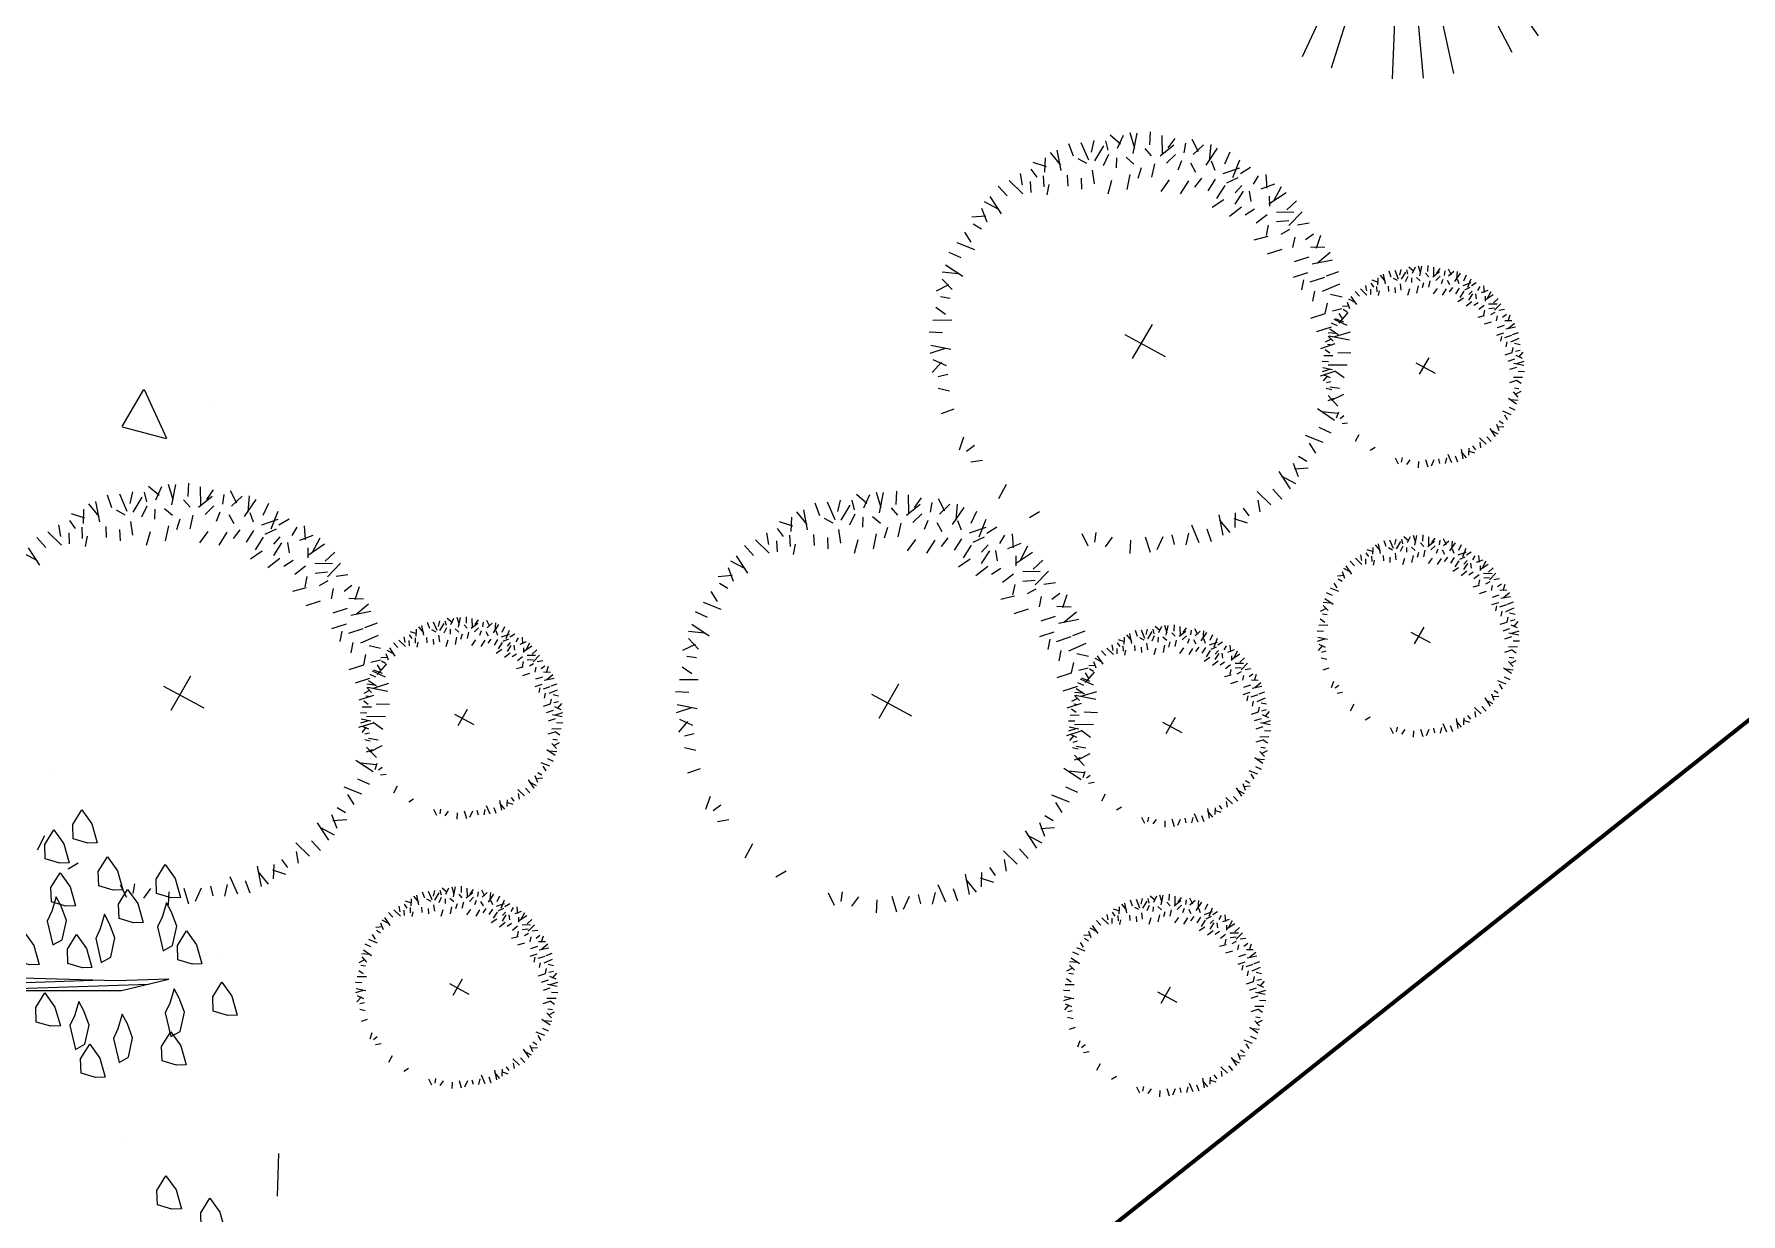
# Model space of a CAD drawing. Header units: millimetres. Extents: x 111 to 1506, y 14 to 566.
# Drawn here: x 223.924 to 226.033, y 184.013 to 185.471 of the extents above; entities that cross this region are included whole.
import ezdxf

# ---------------------------------------------------------------- set-up
doc = ezdxf.new("R2010")
doc.units = ezdxf.units.MM
for name, color, linetype, lineweight in [('ARB-CERCO', 97, 'Continuous', 5), ('ARBOLES', 78, 'Continuous', 5), ('G', 254, 'Continuous', 5), ('PALMERAS114', 114, 'Continuous', 5)]:
    doc.layers.add(name, color=color, linetype=linetype, lineweight=lineweight)
doc.styles.add('ATTR', font='romans.shx', dxfattribs={"width": 0.8, "height": 2.52})

# ---------------------------------------------------------------- blocks, each defined once
blk = doc.blocks.new('*X16')
at = {"color": 0}
for p, q in [((18.6675, 16.93), (18.9464, 16.93)), ((18.7342, 16.92), (19.0449, 16.92))]:
    blk.add_line(p, q, dxfattribs=at)
blk = doc.blocks.new('E1E')
at = {"layer": 'ARBOLES', "ltscale": 0.2}
for p, q in [((94.5376, 57.7708), (94.5376, 57.7708)), ((94.5622, 57.7074), (94.5397, 57.767)), ((94.7808, 57.7703), (94.7808, 57.7703)), ((94.9516, 57.6149), (94.9516, 57.6149)), ((94.7552, 57.4724), (94.7552, 57.4724)), ((95.0851, 57.311), (95.0851, 57.311)), ((94.9776, 57.1326), (94.9776, 57.1326)), ((95.1247, 56.908), (95.1247, 56.908)), ((95.1744, 56.7297), (95.1164, 56.7844)), ((95.1839, 56.7935), (95.1166, 56.785)), ((95.175, 56.7302), (95.1842, 56.7933)), ((95.072, 56.7062), (95.072, 56.7062))]:
    blk.add_line(p, q, dxfattribs=at)
blk.add_lwpolyline([(95.0676, 57.651), (94.8696, 57.5706), (94.8103, 57.5286), (94.8819, 57.5605), (95.0958, 57.6402)], dxfattribs=at)
for points in [[(94.6048, 57.8502), (94.6272, 57.8524), (94.6359, 57.8329), (94.6316, 57.8076), (94.6099, 57.8213), (94.5918, 57.8444)], [(94.6778, 57.8437), (94.7002, 57.8459), (94.7089, 57.8264), (94.7046, 57.8011), (94.6829, 57.8148), (94.6648, 57.8379)], [(94.8565, 57.7051), (94.8789, 57.7072), (94.8876, 57.6877), (94.8832, 57.6624), (94.8616, 57.6761), (94.8435, 57.6993)], [(94.8529, 57.6255), (94.8536, 57.6414), (94.8326, 57.6711), (94.8225, 57.6588), (94.8276, 57.6299), (94.8428, 57.6132), (94.8551, 57.6031)], [(94.9201, 57.6321), (94.9208, 57.648), (94.8999, 57.6776), (94.8898, 57.6653), (94.8948, 57.6364), (94.91, 57.6198), (94.9223, 57.6097)], [(94.7517, 57.6428), (94.7741, 57.645), (94.7828, 57.6255), (94.7785, 57.6002), (94.7568, 57.6139), (94.7387, 57.637)], [(94.9469, 57.6596), (94.9693, 57.6618), (94.978, 57.6423), (94.9736, 57.6169), (94.9519, 57.6307), (94.9339, 57.6538)], [(94.7959, 57.5612), (94.7966, 57.5771), (94.7756, 57.6067), (94.7655, 57.5944), (94.7705, 57.5655), (94.7857, 57.5489), (94.798, 57.5388)], [(95.0105, 57.5866), (95.0329, 57.5888), (95.0416, 57.5693), (95.0373, 57.544), (95.0156, 57.5577), (94.9975, 57.5808)], [(94.7091, 57.5459), (94.7315, 57.5481), (94.7402, 57.5286), (94.7359, 57.5033), (94.7142, 57.517), (94.6961, 57.5401)], [(94.9332, 57.4976), (94.934, 57.5135), (94.913, 57.5432), (94.9029, 57.5309), (94.9079, 57.502), (94.9231, 57.4853), (94.9354, 57.4752)], [(94.9361, 57.5613), (94.9585, 57.5634), (94.9672, 57.5439), (94.9629, 57.5186), (94.9412, 57.5323), (94.9231, 57.5555)], [(95.0099, 57.5006), (95.0106, 57.5165), (94.9896, 57.5461), (94.9795, 57.5338), (94.9846, 57.5049), (94.9998, 57.4883), (95.0121, 57.4782)], [(94.7865, 57.4946), (94.8089, 57.4968), (94.8176, 57.4773), (94.8133, 57.452), (94.7916, 57.4657), (94.7735, 57.4889)], [(94.8545, 57.447), (94.8552, 57.4629), (94.8342, 57.4925), (94.8241, 57.4802), (94.8292, 57.4513), (94.8444, 57.4347), (94.8567, 57.4246)], [(94.8906, 57.4709), (94.913, 57.4731), (94.9217, 57.4535), (94.9174, 57.4282), (94.8957, 57.442), (94.8776, 57.4651)], [(94.9933, 57.4854), (95.0157, 57.4876), (95.0243, 57.4681), (95.02, 57.4428), (94.9983, 57.4565), (94.9802, 57.4796)], [(94.8531, 57.4152), (94.8755, 57.4174), (94.8842, 57.3978), (94.8798, 57.3725), (94.8581, 57.3863), (94.8401, 57.4094)], [(94.9369, 57.4369), (94.9593, 57.4391), (94.968, 57.4196), (94.9637, 57.3943), (94.942, 57.408), (94.9239, 57.4311)], [(95.0258, 57.4298), (95.0482, 57.4319), (95.0569, 57.4124), (95.0526, 57.3871), (95.0309, 57.4008), (95.0128, 57.424)], [(94.9984, 57.3864), (95.0208, 57.3885), (95.0295, 57.369), (95.0252, 57.3437), (95.0035, 57.3575), (94.9854, 57.3806)]]:
    blk.add_lwpolyline(points, close=True, dxfattribs=at)
at = {"layer": 'ARBOLES', "ltscale": 0.2, "xscale": 0.8372139817761642, "yscale": 0.8372139817761642, "zscale": 0.8372139817761642, "rotation": 204.0028523145856}
blk.add_blockref('*X16', (103.6395, 76.9735), dxfattribs=at)
blk = doc.blocks.new('EVG7')
for p, q in [((-6.59, 19.1), (-16.71, 56.87)), ((-3.91, 19.67), (-9.01, 58.4)), ((1.55, 19.67), (6.65, 58.4)), ((4.23, 19.1), (14.35, 56.87)), ((-9.21, 18.3), (-24.14, 54.35)), ((6.85, 18.3), (21.78, 54.35)), ((-11.62, 16.99), (-31.18, 50.87)), ((9.26, 16.99), (28.82, 50.87)), ((-13.82, 15.38), (-37.7, 46.51)), ((-16, 13.74), (-43.6, 41.34)), ((-17.84, 11.7), (-48.78, 35.44)), ((15.48, 11.7), (46.42, 35.44)), ((17.04, 9.43), (50.78, 28.91)), ((-20.59, 6.96), (-56.61, 21.87)), ((18.24, 6.96), (54.25, 21.87)), ((-21.61, 4.39), (-59.13, 14.44)), ((19.8, 1.68), (58.31, 6.74)), ((-22.19, -1.09), (-61.18, -1.09)), ((-22.16, -3.85), (-60.66, -8.92)), ((19.8, -3.85), (58.31, -8.92)), ((19.83, -1.09), (58.82, -1.09)), ((19.25, -6.56), (56.78, -16.62)), ((-20.59, -9.13), (-56.61, -24.05)), ((-19.4, -11.61), (-53.14, -31.09)), ((-17.84, -13.87), (-48.78, -37.61)), ((13.64, -15.91), (41.25, -43.51)), ((15.48, -13.87), (46.42, -37.61)), ((-13.82, -17.56), (-37.7, -48.69)), ((-11.62, -19.17), (-31.18, -53.05)), ((-9.21, -20.47), (-24.14, -56.52)), ((-6.59, -21.27), (-16.71, -59.04)), ((4.23, -21.27), (14.35, -59.04)), ((6.85, -20.47), (21.78, -56.52)), ((9.26, -19.17), (28.82, -53.05)), ((11.46, -17.56), (35.35, -48.69)), ((-3.91, -21.84), (-9.01, -60.57)), ((-1.18, -22.12), (-1.18, -61.09))]:
    blk.add_line(p, q)
at = {"style": 'ATTR', "width": 0.8, "flags": 9}
blk.add_attdef('ESTCODE', (0, 0), '', height=0.7, dxfattribs=at)
blk = doc.blocks.new('A$C05551F4C')
at = {"color": 0, "linetype": 'ByBlock'}
for p, q in [((-0.0594, 0.3274), (-0.0488, 0.3042)), ((-0.0497, 0.2957), (-0.0475, 0.328)), ((-0.0255, 0.3123), (-0.0274, 0.3331)), ((-0.0039, 0.3001), (-0.0083, 0.3296)), ((0.0037, 0.3114), (0.0124, 0.3277)), ((0.0297, 0.3073), (0.03, 0.3227)), ((0.0387, 0.3301), (0.051, 0.3121)), ((0.0582, 0.3237), (0.0438, 0.3062)), ((0.0694, 0.3255), (0.0704, 0.2999)), ((-0.1422, 0.2789), (-0.1518, 0.2974)), ((-0.1175, 0.2759), (-0.1328, 0.3015)), ((-0.1148, 0.2892), (-0.113, 0.3077)), ((-0.0892, 0.2954), (-0.0948, 0.3098)), ((-0.0896, 0.3199), (-0.0714, 0.308)), ((-0.0692, 0.3215), (-0.0758, 0.2998)), ((0.0663, 0.2925), (0.0807, 0.3215)), ((0.095, 0.2986), (0.1012, 0.3184)), ((0.1103, 0.279), (0.1176, 0.3079)), ((0.1216, 0.2865), (0.136, 0.2983)), ((-0.186, 0.2707), (-0.1838, 0.2481)), ((-0.1793, 0.2799), (-0.1605, 0.2625)), ((-0.1581, 0.2543), (-0.1685, 0.285)), ((0.1185, 0.2688), (0.1332, 0.2783)), ((0.1441, 0.2728), (0.1503, 0.2869)), ((0.1767, 0.277), (0.1567, 0.2664)), ((0.1611, 0.2904), (0.1656, 0.269)), ((0.1878, 0.2744), (0.1789, 0.2504)), ((-0.1945, 0.239), (-0.2052, 0.2501)), ((-0.2042, 0.2614), (-0.1828, 0.2573)), ((0.1278, 0.2451), (0.1434, 0.2504)), ((0.1363, 0.2555), (0.1509, 0.265)), ((0.1722, 0.2451), (0.1966, 0.2664)), ((0.2011, 0.2397), (0.2144, 0.2557)), ((-0.2371, 0.2034), (-0.2531, 0.2168)), ((-0.2158, 0.2234), (-0.2211, 0.2412)), ((0.1562, 0.2235), (0.1709, 0.233)), ((0.2015, 0.2158), (0.2012, 0.2313)), ((0.2077, 0.2158), (0.2255, 0.2397)), ((0.2211, 0.2184), (0.2388, 0.2238)), ((0.1629, 0.2022), (0.1776, 0.2117)), ((0.1802, 0.1896), (0.1971, 0.2029)), ((0.2119, 0.2072), (0.2393, 0.2068)), ((0.2122, 0.1917), (0.2316, 0.1933)), ((0.2366, 0.1971), (0.2477, 0.2078)), ((0.2683, 0.1886), (0.2458, 0.1864)), ((0.259, 0.2068), (0.255, 0.1854)), ((-0.2877, 0.1635), (-0.2664, 0.1679)), ((0.1773, 0.1632), (0.1989, 0.1686)), ((0.2194, 0.1722), (0.2329, 0.1797)), ((0.238, 0.1512), (0.2412, 0.1673)), ((0.252, 0.1607), (0.2827, 0.1711)), ((0.2775, 0.1819), (0.2601, 0.1631)), ((-0.2839, 0.124), (-0.2956, 0.1383)), ((-0.2702, 0.1465), (-0.2843, 0.1527)), ((0.1982, 0.1408), (0.2209, 0.1482)), ((0.2222, 0.1343), (0.2393, 0.1382)), ((0.2632, 0.1339), (0.2682, 0.1486)), ((0.2736, 0.1201), (0.2991, 0.1354)), ((0.2766, 0.1448), (0.295, 0.1544)), ((0.2342, 0.1166), (0.2547, 0.1233)), ((0.265, 0.1076), (0.2837, 0.1025)), ((0.27, 0.1223), (0.2956, 0.1124)), ((0.2869, 0.1174), (0.3053, 0.1156)), ((0.2224, 0.0927), (0.2445, 0.0904)), ((0.265, 0.0868), (0.2804, 0.0892)), ((0.2931, 0.0918), (0.3074, 0.0974)), ((0.3175, 0.0922), (0.3056, 0.074)), ((-0.3229, 0.0718), (-0.2973, 0.0728)), ((0.2344, 0.0646), (0.2583, 0.0637)), ((0.2753, 0.0607), (0.2838, 0.0747)), ((0.3191, 0.0718), (0.2974, 0.0784)), ((0.3251, 0.0621), (0.3018, 0.0514)), ((-0.0009, 0.0293), (0.0013, -0.0426)), ((0.2548, 0.0502), (0.2721, 0.048)), ((0.26, 0.0294), (0.2815, 0.0287)), ((0.2931, 0.0358), (0.3029, 0.0479)), ((0.2934, 0.0523), (0.3257, 0.0501)), ((0.31, 0.0282), (0.3307, 0.03)), ((-0.3088, 0.006), (-0.3251, 0.0148)), ((-0.0275, 0), (0.0346, 0)), ((0.2407, 0.0111), (0.2607, 0.0014)), ((0.2566, 0.0113), (0.2805, 0.0104)), ((0.2858, 0.0105), (0.3017, -0.0008)), ((0.2955, 0.0225), (0.3163, 0.0046)), ((0.2977, 0.0065), (0.3273, 0.0109)), ((0.2423, -0.0195), (0.2645, -0.0285)), ((0.2633, -0.018), (0.2871, -0.0189)), ((0.2787, -0.0091), (0.294, -0.0121)), ((0.309, -0.001), (0.3254, -0.0098)), ((0.2566, -0.04), (0.2721, -0.0479)), ((0.2795, -0.0372), (0.2923, -0.0269)), ((0.3213, -0.0555), (0.3038, -0.0412)), ((0.305, -0.0271), (0.3203, -0.0274)), ((0.3277, -0.0361), (0.3097, -0.0484)), ((-0.3173, -0.0872), (-0.3053, -0.069)), ((0.2299, -0.0719), (0.2455, -0.0879)), ((0.2455, -0.0852), (0.261, -0.0799)), ((0.2544, -0.0613), (0.2743, -0.0693)), ((0.2854, -0.0799), (0.2987, -0.1039)), ((0.2876, -0.0666), (0.301, -0.0586)), ((0.2901, -0.0637), (0.3191, -0.0781)), ((0.3231, -0.0668), (0.2976, -0.0678)), ((-0.2928, -0.0868), (-0.3072, -0.0924)), ((0.2211, -0.1012), (0.2388, -0.1172)), ((0.2588, -0.1039), (0.2721, -0.1119)), ((0.2721, -0.0879), (0.2832, -0.1039)), ((0.2962, -0.0924), (0.3161, -0.0986)), ((-0.2866, -0.1125), (-0.3051, -0.1106)), ((0.2499, -0.1305), (0.2655, -0.1252)), ((0.2766, -0.1077), (0.3056, -0.1149)), ((0.2842, -0.119), (0.2959, -0.1334)), ((-0.2763, -0.1398), (-0.2947, -0.1495)), ((-0.2773, -0.1769), (-0.2599, -0.1581)), ((0.21, -0.1545), (0.2277, -0.1705)), ((0.2322, -0.1438), (0.2499, -0.1598)), ((0.2747, -0.1741), (0.264, -0.1541)), ((0.288, -0.1585), (0.2667, -0.163)), ((0.2704, -0.1415), (0.2845, -0.1477)), ((-0.268, -0.1836), (-0.2455, -0.1814)), ((0.1989, -0.1758), (0.2144, -0.1705)), ((0.2166, -0.1811), (0.2344, -0.1971)), ((0.2427, -0.1696), (0.264, -0.194)), ((0.272, -0.1851), (0.248, -0.1763)), ((-0.2363, -0.1921), (-0.2474, -0.2028)), ((-0.2208, -0.2135), (-0.2386, -0.2188)), ((-0.2075, -0.2108), (-0.2252, -0.2348)), ((0.1678, -0.2104), (0.1855, -0.2264)), ((0.1922, -0.1998), (0.2077, -0.1945)), ((0.2134, -0.2051), (0.2374, -0.2229)), ((0.2374, -0.1985), (0.2534, -0.2118)), ((-0.2008, -0.2348), (-0.2141, -0.2507)), ((-0.172, -0.2401), (-0.1964, -0.2614)), ((0.1545, -0.2291), (0.1722, -0.2451)), ((0.1855, -0.2264), (0.2011, -0.2211)), ((0.1948, -0.234), (0.2054, -0.2451)), ((0.2161, -0.2184), (0.2214, -0.2362)), ((-0.1875, -0.2694), (-0.1786, -0.2454)), ((-0.1764, -0.2721), (-0.1564, -0.2614)), ((-0.1609, -0.2854), (-0.1653, -0.2641)), ((-0.1439, -0.2678), (-0.15, -0.2819)), ((0.1345, -0.2477), (0.1523, -0.2637)), ((0.1584, -0.2493), (0.1687, -0.2801)), ((0.1795, -0.2749), (0.1608, -0.2575)), ((0.2045, -0.2564), (0.1831, -0.2524)), ((0.1862, -0.2657), (0.184, -0.2431)), ((-0.1214, -0.2816), (-0.1357, -0.2933)), ((-0.1101, -0.274), (-0.1173, -0.303)), ((-0.0947, -0.2936), (-0.1009, -0.3135)), ((-0.066, -0.2875), (-0.0804, -0.3165)), ((0.05, -0.2907), (0.0478, -0.3231)), ((0.0694, -0.3165), (0.076, -0.2948)), ((0.0894, -0.2905), (0.095, -0.3048)), ((0.0968, -0.269), (0.1145, -0.285)), ((0.1151, -0.2843), (0.1132, -0.3027)), ((0.1177, -0.2709), (0.1331, -0.2965)), ((0.1424, -0.274), (0.1521, -0.2924)), ((-0.0692, -0.3205), (-0.0702, -0.295)), ((-0.0579, -0.3187), (-0.0435, -0.3012)), ((-0.0385, -0.3251), (-0.0507, -0.3071)), ((-0.0295, -0.3023), (-0.0298, -0.3177)), ((-0.0034, -0.3064), (-0.0122, -0.3228)), ((0.0041, -0.2951), (0.0085, -0.3246)), ((0.0258, -0.3074), (0.0277, -0.3281)), ((0.0597, -0.3224), (0.049, -0.2992)), ((0.0898, -0.3149), (0.0716, -0.303))]:
    blk.add_line(p, q, dxfattribs=at)

msp = doc.modelspace()

# ---------------------------------------------------------------- hatches: boundary and pattern name
at = {"layer": 'G', "lineweight": 100, "ltscale": 1000}
h = msp.add_hatch(dxfattribs=at)
h.set_pattern_fill('AR-HBONE', color=256, scale=0.046, angle=-22.08523, style=0)
h.set_pattern_definition([(22.914772, (777.23143, 1670.63463), (0.097837146, 0.241122153), [0.552, -0.184]), (112.914772, (777.40091, 1670.70627), (0.097837146, 0.241122153), [0.552, -0.184])])
edge = h.paths.add_edge_path()
edge.add_line((221.74739, 201.07699), (222.24177, 203.56684))
edge.add_line((222.24177, 203.56684), (283.25265, 176.18215))
edge.add_line((283.25265, 176.18215), (282.61554, 174.27589))
edge.add_line((282.61554, 174.27589), (222.04443, 201.46319))

# ---------------------------------------------------------------- linework, layer by layer
at = {"lineweight": 100, "ltscale": 1000}
msp.add_line((227.06821, 185.43813), (222.09585, 181.48479), dxfattribs=at)

# ---------------------------------------------------------------- block references
at = {"layer": 'ARB-CERCO'}
for p, xscale, yscale, zscale, rotation in [((225.29257, 185.08855), 0.786722348914222, 0.786722348914222, 0.786722348914222, 59.94184765909385), ((225.64168, 185.05955), 0.3774895201833683, 0.3774895201833683, 0.3774895201833683, 59.94184765910946), ((224.10412, 184.65421), 0.786722348914222, 0.786722348914222, 0.786722348914222, 59.94184765909385), ((224.97908, 184.64428), 0.786722348914222, 0.786722348914222, 0.786722348914222, 59.94184765909385), ((225.63549, 184.72642), 0.3774895201833683, 0.3774895201833683, 0.3774895201833683, 59.94184765910946), ((224.45323, 184.62522), 0.3774895201833683, 0.3774895201833683, 0.3774895201833683, 59.94184765910946), ((225.32819, 184.61528), 0.3774895201833683, 0.3774895201833683, 0.3774895201833683, 59.94184765910946), ((224.44703, 184.29208), 0.3774895201833683, 0.3774895201833683, 0.3774895201833683, 59.94184765910946), ((225.32199, 184.28215), 0.3774895201833683, 0.3774895201833683, 0.3774895201833683, 59.94184765910946)]:
    msp.add_blockref('A$C05551F4C', p, dxfattribs=dict(at, xscale=xscale, yscale=yscale, zscale=zscale, rotation=rotation))
at = {"layer": 'ARBOLES', "color": 0, "xscale": 0.8310831642732954, "yscale": 0.8310831642732954, "zscale": 0.8310831642732954, "rotation": 157.9147716791316}
msp.add_blockref('E1E', (315.08061, 198.97989), dxfattribs=at)
at = {"layer": 'PALMERAS114', "extrusion": (0, 0, -1), "xscale": -0.004880888891868356, "yscale": 0.004880888891718753, "zscale": -0.004880888891868356, "rotation": 294.9205878507973}
msp.add_blockref('EVG7', (-225.61233, 185.7157), dxfattribs=at)

doc.saveas('drawing.dxf')
